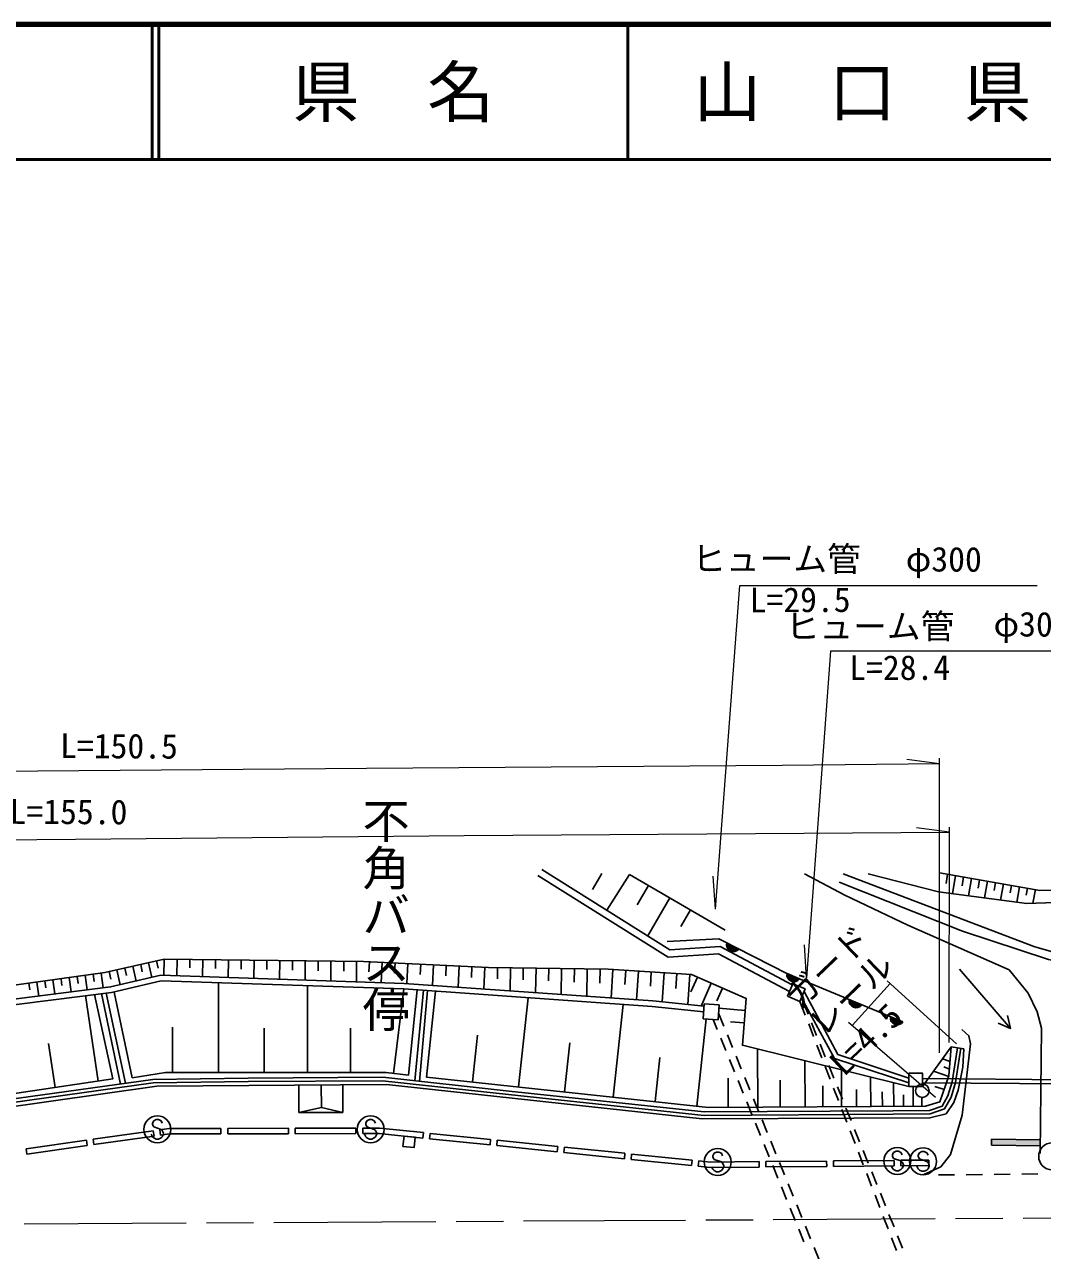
# Model space of a CAD drawing. Units: millimetres, scale not verified. Extents: x 40000 to 680000, y 20000 to 380000.
# Drawn here: x 288302 to 363716, y 289169 to 380000 of the extents above; entities that cross this region are included whole.
import ezdxf
from ezdxf.enums import TextEntityAlignment as Align

# ---------------------------------------------------------------- set-up
doc = ezdxf.new("R2010")
doc.units = ezdxf.units.MM
doc.header["$LTSCALE"] = 1000
doc.linetypes.add('CHAIN', pattern=[18.5, 12, -1.5, 3.5, -1.5])
for name, color, linetype, lineweight in [('M-BGD', 7, 'Continuous', 25), ('M-BMK', 2, 'CHAIN', 13), ('M-STR-HTXT', 7, 'Continuous', 13), ('M-STR-STRC', 7, 'Continuous', 25), ('M-TTL', 2, 'Continuous', 140), ('M-TTL-LINE', 7, 'Continuous', 50)]:
    doc.layers.add(name, color=color, linetype=linetype, lineweight=lineweight)
doc.layers.add('M-BMK-HTXT', color=7, linetype='Continuous')
doc.layers.add('M-TTL-TXT', color=7, linetype='Continuous')
doc.styles.add('@ＭＳ ゴシック', font='')
doc.styles.add('ＭＳ ゴシック', font='')
doc.styles.get('@ＭＳ ゴシック').set_extended_font_data('@MS Gothic')
doc.styles.get('ＭＳ ゴシック').set_extended_font_data('MS Gothic')

msp = doc.modelspace()

# ---------------------------------------------------------------- hatches: boundary and pattern name
at = {"layer": 'M-BGD'}
for points in [[(341220, 311505, -0.82183), (340336, 311954)], [(345706, 309302, -0.82183), (344791, 309683)], [(350321, 307378, -0.82183), (349406, 307759)], [(353382, 306102, -0.82183), (352467, 306483)]]:
    msp.add_hatch(color=256, dxfattribs=at).paths.add_polyline_path(points)
at = {"layer": 'M-STR-STRC'}
msp.add_hatch(color=256, dxfattribs=at).paths.add_polyline_path([(363564, 297378), (359945, 297414), (359941, 296964), (363560, 296928)])

# ---------------------------------------------------------------- linework, layer by layer
at = {"layer": 'M-BGD'}
for p, q in [((331078, 317096), (330373, 315919)), ((333115, 317030), (331449, 314371)), ((340209, 312904), (333115, 317030)), ((350796, 317070), (356020, 315735)), ((356690, 317053), (356569, 316366)), ((333699, 314785), (334527, 316209)), ((357281, 316949), (357043, 315601)), ((357872, 316845), (357756, 316191)), ((358462, 316741), (358234, 315445)), ((359053, 316637), (358944, 316016)), ((359644, 316533), (359425, 315289)), ((360235, 316430), (360132, 315841)), ((360826, 316326), (360616, 315133)), ((361417, 316222), (361319, 315666)), ((362008, 316118), (361807, 314977)), ((334477, 312474), (336113, 315286)), ((362599, 316014), (362507, 315490)), ((363190, 315910), (363012, 314896)), ((336925, 313166), (337641, 314397)), ((341220, 311505), (340336, 311954)), ((298657, 310751), (298616, 309549)), ((298657, 310751), (298636, 310150)), ((299593, 309516), (299607, 310740)), ((300549, 310107), (300556, 310729)), ((301492, 309453), (301506, 310719)), ((302449, 310065), (302456, 310708)), ((303392, 309389), (303406, 310697)), ((304349, 310022), (304356, 310687)), ((305291, 309326), (305306, 310676)), ((306248, 309980), (306256, 310665)), ((307190, 309262), (307206, 310655)), ((308148, 309937), (308156, 310644)), ((294690, 309278), (294565, 309830)), ((295398, 308861), (295151, 309962)), ((295859, 309545), (295736, 310094)), ((296567, 309133), (296321, 310225)), ((297029, 309813), (296907, 310357)), ((297736, 309405), (297492, 310489)), ((298199, 310080), (298078, 310620)), ((309090, 309199), (309106, 310633)), ((310048, 309895), (310056, 310623)), ((310989, 309135), (311006, 310612)), ((311947, 309852), (311956, 310601)), ((312889, 309072), (312906, 310591)), ((313818, 309803), (313855, 310563)), ((314731, 309010), (314804, 310518)), ((315717, 309725), (315753, 310472)), ((316630, 308939), (316702, 310426)), ((317614, 309626), (317651, 310380)), ((318526, 308806), (318600, 310335)), ((319511, 309514), (319549, 310289)), ((320422, 308672), (320497, 310243)), ((321408, 309401), (321446, 310198)), ((322318, 308538), (322395, 310152)), ((323334, 309299), (323345, 310129)), ((324271, 308401), (324295, 310116)), ((325233, 309219), (325245, 310103)), ((326170, 308267), (326195, 310091)), ((327132, 309139), (327144, 310078)), ((328068, 308133), (328094, 310065)), ((329031, 309059), (329044, 310052)), ((329966, 307999), (329994, 310039)), ((330930, 308979), (330944, 310026)), ((331755, 307873), (331893, 309995)), ((332772, 308870), (332841, 309933)), ((333650, 307740), (333789, 309871)), ((334668, 308741), (334737, 309809)), ((335544, 307583), (335685, 309747)), ((288696, 308483), (288628, 308976)), ((289366, 308022), (289222, 309058)), ((289886, 308636), (289816, 309141)), ((290557, 308173), (290410, 309224)), ((291077, 308789), (291005, 309307)), ((291747, 308323), (291599, 309390)), ((292267, 308943), (292193, 309472)), ((292938, 308474), (292787, 309555)), ((293457, 309096), (293382, 309638)), ((294129, 308625), (293976, 309721)), ((302666, 309006), (302666, 302350)), ((336561, 308585), (336633, 309685)), ((337435, 307385), (337581, 309624)), ((337671, 308333), (338147, 309422)), ((338423, 307282), (339164, 308977)), ((345706, 309302), (344791, 309683)), ((292822, 308049), (293755, 301714)), ((295417, 301502), (294017, 308200)), ((294351, 308242), (295787, 301553)), ((309261, 308786), (309260, 302349)), ((316407, 308547), (315637, 302282)), ((317210, 301739), (317848, 308445)), ((318165, 308423), (317566, 301699)), ((339585, 307655), (340003, 308610)), ((325607, 307898), (324895, 301286)), ((332645, 307402), (331906, 300532)), ((338656, 307432), (338590, 306334)), ((339754, 307366), (338656, 307432)), ((339688, 306268), (339754, 307366)), ((339739, 307118), (341690, 306960)), ((345752, 307624), (346144, 306613)), ((346349, 306673), (345860, 307884)), ((350321, 307378), (349406, 307759)), ((338807, 306321), (338112, 299864)), ((338590, 306334), (339688, 306268)), ((339324, 306290), (339626, 305550)), ((339718, 306759), (340116, 305784)), ((340607, 306109), (341614, 306027)), ((353382, 306102), (352467, 306483)), ((299261, 305708), (299261, 302350)), ((306061, 305631), (306061, 302350)), ((312451, 305631), (312451, 302349)), ((346397, 305961), (346758, 305028)), ((346986, 305097), (346611, 306024)), ((361348, 305626), (360425, 306003)), ((290085, 304510), (290566, 301244)), ((321872, 305128), (321498, 301652)), ((328707, 304557), (328315, 300918)), ((339890, 304902), (340268, 303976)), ((340380, 305136), (340758, 304210)), ((347011, 304375), (347372, 303443)), ((347623, 303521), (347248, 304448)), ((335371, 303471), (335019, 300197)), ((341022, 303562), (341400, 302636)), ((342596, 304103), (342622, 299792)), ((356954, 304255), (354818, 301309)), ((340532, 303328), (340910, 302402)), ((346105, 303229), (346125, 299813)), ((347625, 302790), (347986, 301858)), ((348260, 301945), (347885, 302872)), ((348816, 302554), (348833, 299829)), ((356314, 303373), (356869, 303182)), ((356411, 302765), (356824, 302608)), ((340428, 301929), (340441, 299779)), ((341175, 301754), (341552, 300828)), ((341665, 301988), (342043, 301062)), ((344278, 301783), (344290, 299802)), ((350983, 302015), (350996, 299842)), ((352691, 301589), (352701, 299853)), ((365614, 301823), (354818, 301912)), ((354818, 301582), (365614, 301511)), ((355649, 302454), (356769, 302065)), ((308622, 301413), (308622, 299396)), ((310294, 299757), (310282, 301425)), ((311892, 301436), (311892, 299396)), ((347442, 301361), (347451, 299821)), ((348239, 301205), (348600, 300273)), ((348897, 300369), (348523, 301296)), ((349928, 301095), (349935, 299836)), ((351849, 300914), (351856, 299848)), ((353417, 300711), (353422, 299857)), ((354125, 301309), (354133, 299861)), ((355754, 301319), (356429, 301084)), ((341817, 300180), (342195, 299254)), ((342307, 300414), (342685, 299488)), ((354772, 300506), (354776, 299865)), ((308622, 299396), (311892, 299396)), ((342949, 298840), (343327, 297914)), ((348853, 299620), (349214, 298687)), ((349534, 298793), (349160, 299720)), ((293380, 297407), (297841, 298035)), ((297841, 298035), (297897, 297638)), ((298332, 298104), (298387, 297708)), ((302857, 298209), (302858, 297809)), ((303357, 298210), (307857, 298220)), ((303357, 298210), (303358, 297810)), ((307857, 298220), (307858, 297820)), ((308357, 298221), (312857, 298231)), ((308357, 298221), (308358, 297821)), ((312857, 298231), (312858, 297831)), ((313357, 298232), (313358, 297832)), ((342459, 298606), (342837, 297680)), ((349467, 298035), (349828, 297102)), ((350171, 297217), (349797, 298144)), ((288429, 296710), (292890, 297338)), ((292890, 297338), (292945, 296942)), ((293380, 297407), (293436, 297011)), ((293436, 297011), (297897, 297638)), ((303358, 297810), (307858, 297820)), ((308358, 297821), (312858, 297831)), ((317860, 297899), (317820, 297501)), ((318355, 297848), (318314, 297451)), ((318314, 297451), (322793, 296991)), ((318355, 297848), (322834, 297389)), ((322834, 297389), (322793, 296991)), ((323329, 297338), (323288, 296940)), ((323329, 297338), (327808, 296878)), ((343101, 297032), (343479, 296106)), ((343592, 297266), (343969, 296340)), ((288429, 296710), (288485, 296314)), ((288485, 296314), (292945, 296942)), ((323288, 296940), (327767, 296480)), ((327808, 296878), (327767, 296480)), ((328303, 296827), (328262, 296429)), ((328262, 296429), (332741, 295969)), ((328303, 296827), (332782, 296367)), ((332782, 296367), (332741, 295969)), ((333276, 296317), (333236, 295919)), ((333276, 296317), (337756, 295857)), ((350081, 296449), (350443, 295517)), ((350808, 295640), (350434, 296568)), ((333236, 295919), (337715, 295459)), ((337756, 295857), (337715, 295459)), ((338250, 295806), (338209, 295408)), ((342726, 295752), (342730, 295352)), ((343226, 295757), (347726, 295798)), ((343226, 295757), (343230, 295357)), ((343230, 295357), (347730, 295398)), ((343744, 295458), (344121, 294532)), ((344234, 295692), (344612, 294766)), ((347726, 295798), (347730, 295398)), ((348226, 295802), (352726, 295843)), ((348226, 295802), (348230, 295402)), ((348230, 295402), (352730, 295443)), ((352726, 295843), (352730, 295443)), ((353226, 295848), (355296, 295866)), ((353226, 295848), (353230, 295448)), ((353230, 295448), (355299, 295466)), ((355299, 295466), (355296, 295866)), ((350696, 294864), (351057, 293932)), ((351445, 294064), (351071, 294991)), ((344386, 293884), (344764, 292958)), ((344876, 294118), (345254, 293192)), ((352082, 292488), (351708, 293415)), ((345518, 292544), (345896, 291618)), ((351310, 293279), (351671, 292347)), ((345028, 292310), (345406, 291384)), ((351924, 291694), (352285, 290761)), ((352719, 290912), (352345, 291839)), ((345670, 290736), (346048, 289810)), ((346161, 290970), (346538, 290044)), ((352538, 290109), (352899, 289176)), ((353356, 289336), (352982, 290263)), ((346803, 289396), (347181, 288470))]:
    msp.add_line(p, q, dxfattribs=at)
for points in [[(345179, 308852), (339834, 311679), (336112, 311449), (326617, 317399)], [(421564, 304862), (421041, 305041), (400059, 306761), (389535, 307687), (390107, 307962), (390411, 308197), (390476, 308383), (390407, 308580), (389904, 308800), (386235, 309155), (376544, 309349), (370883, 309723), (367848, 310329), (363151, 311658), (348942, 317085)], [(356099, 317157), (363522, 315852), (373453, 316082), (381964, 314908), (391865, 314661), (404233, 317564), (411060, 317577), (416822, 316970), (425315, 316395)], [(220426, 316149), (215582, 309179), (212547, 306445), (214075, 298222), (230232, 298242), (254228, 298350), (278239, 298530), (298110, 301340), (315109, 301459), (338504, 298919), (355380, 298996), (356581, 299303), (357148, 300130), (357476, 301036), (357828, 302746), (357895, 304116)], [(344974, 308358), (339718, 311138), (335974, 310907), (326334, 316947)], [(348665, 316449), (357794, 312834), (364155, 310739), (370705, 309357), (379793, 308012), (400484, 306138), (421564, 304370)], [(356020, 315735), (362550, 314879), (373030, 315258), (381727, 313772), (392113, 313551), (403324, 316033), (409215, 316828), (424953, 315429)], [(335908, 312060), (339748, 312253), (344871, 309650), (353382, 306102)], [(298657, 310751), (294247, 309759), (287529, 308823), (278786, 307722), (275934, 307419), (268378, 307007), (268640, 306419)], [(337704, 309616), (331552, 310017), (322674, 310139), (313403, 310585), (298657, 310751)], [(357561, 310001), (361348, 305626), (361120, 306580)], [(219884, 305810), (238084, 305714), (239083, 306103), (255435, 306082), (267490, 306032), (268640, 306419), (277897, 306426), (278603, 306661), (294679, 308694), (298390, 309557), (316428, 308954), (334842, 307656), (338646, 307259)], [(220065, 305401), (238159, 305306), (239160, 305696), (255434, 305675), (267556, 305624), (268707, 306012), (277963, 306019), (278693, 306262), (294751, 308293), (298430, 309148), (316407, 308547), (334807, 307250), (338622, 306852)], [(353818, 301309), (341481, 304380), (341761, 307842), (337704, 309616)], [(279843, 306407), (280589, 299774), (294844, 301875), (293497, 308134)], [(294932, 308316), (296284, 301970), (298757, 302350), (315092, 302349), (316747, 302146), (317381, 308478)], [(318746, 308382), (318072, 302021), (338982, 299770), (355048, 299867), (356117, 300187), (356785, 302109), (356954, 304255), (357895, 304116)], [(346057, 308359), (348566, 303683), (353818, 301928)], [(353818, 301587), (348313, 303394), (345860, 307884)], [(219177, 304880), (219428, 304371), (219116, 298815), (245348, 298865), (267243, 298968), (277891, 299060), (297811, 301835), (304872, 301946), (314838, 302000), (324196, 300968), (338658, 299432), (352664, 299517), (355350, 299534), (356291, 299868), (356712, 300629), (357021, 301675), (357430, 304184)], [(218851, 298564), (245349, 298614), (267244, 298717), (277910, 298809), (297830, 301584), (304875, 301695), (314825, 301749), (324169, 300718), (338646, 299181), (352666, 299265), (355394, 299283), (356464, 299663), (356945, 300531), (357267, 301619), (357679, 304148)], [(308622, 299396), (310294, 299757), (311892, 299396)], [(298332, 298104), (299024, 298201), (302857, 298209)], [(313357, 298232), (314595, 298235), (317860, 297899)], [(298387, 297708), (299052, 297801), (302858, 297809)], [(313358, 297832), (314575, 297834), (317820, 297501)], [(338209, 295408), (339075, 295319), (342730, 295352)], [(338250, 295806), (339094, 295719), (342726, 295752)]]:
    msp.add_lwpolyline(points, dxfattribs=at)
for points in [[(344828, 308008), (345752, 307624), (346135, 308548), (345212, 308931)], [(353818, 301309), (354818, 301309), (354818, 302309), (353818, 302309)], [(316419, 297645), (317248, 297560), (317170, 296800), (316341, 296885)]]:
    msp.add_lwpolyline(points, close=True, dxfattribs=at)
msp.add_circle((354818, 301004), 500, dxfattribs=at)
for centre, start, end in [((340822, 311817), 164.23725, 321.89544), ((345286, 309583), 168.53811, 326.1963), ((349901, 307659), 168.53811, 326.1963), ((352962, 306383), 168.53811, 326.1963)]:
    msp.add_arc(centre, 505, start, end, dxfattribs=at)
at = {"layer": 'M-BMK'}
msp.add_line((66281, 289900), (416869, 291871), dxfattribs=at)
at = {"layer": 'M-STR-HTXT'}
for p, q in [((356099, 325233), (353664, 325548)), ((356099, 303823), (356099, 325634)), ((356816, 320160), (354383, 320484)), ((356793, 304587), (356817, 320528)), ((339489, 314450), (339332, 316900)), ((346245, 309364), (346083, 311814)), ((349606, 305837), (352434, 308948)), ((357350, 304479), (352214, 309148)), ((355794, 300495), (349337, 306070))]:
    msp.add_line(p, q, dxfattribs=at)
for points in [[(339489, 314450), (341305, 338442), (363332, 338442)], [(369046, 333560), (348024, 333560), (346245, 309364)], [(356099, 325233), (344422, 325106), (313649, 324877), (274040, 324556), (245332, 324272), (212970, 324015)], [(212934, 319038), (260419, 319368), (292085, 319636), (320870, 319909), (356816, 320160)]]:
    msp.add_lwpolyline(points, dxfattribs=at)
at = {"layer": 'M-STR-STRC'}
for p, q in [((298057, 298871), (297876, 298780)), ((298239, 298871), (298057, 298871)), ((298421, 298780), (298239, 298871)), ((313849, 298871), (313667, 298780)), ((314031, 298871), (313849, 298871)), ((314213, 298780), (314031, 298871)), ((297876, 298780), (297785, 298598)), ((297785, 298598), (297785, 298507)), ((297785, 298507), (297876, 298325)), ((297876, 298325), (298421, 298143)), ((298512, 298598), (298421, 298780)), ((298421, 298143), (298512, 298052)), ((298512, 298052), (298603, 297871)), ((313667, 298780), (313576, 298598)), ((313576, 298598), (313576, 298507)), ((313576, 298507), (313667, 298325)), ((313667, 298325), (314213, 298143)), ((314303, 298598), (314213, 298780)), ((314213, 298143), (314303, 298052)), ((314303, 298052), (314394, 297871)), ((297785, 297598), (297694, 297780)), ((297876, 297507), (297785, 297598)), ((298057, 297416), (297876, 297507)), ((298239, 297416), (298057, 297416)), ((298421, 297507), (298239, 297416)), ((298512, 297598), (298421, 297507)), ((298603, 297780), (298512, 297598)), ((298603, 297871), (298603, 297780)), ((313576, 297598), (313485, 297780)), ((313667, 297507), (313576, 297598)), ((313849, 297416), (313667, 297507)), ((314031, 297416), (313849, 297416)), ((314213, 297507), (314031, 297416)), ((314303, 297598), (314213, 297507)), ((314394, 297780), (314303, 297598)), ((314394, 297871), (314394, 297780)), ((359941, 296964), (359945, 297414)), ((359945, 297414), (363564, 297378)), ((339385, 296367), (339294, 296185)), ((339294, 296185), (339294, 296094)), ((339567, 296458), (339385, 296367)), ((339748, 296458), (339567, 296458)), ((339930, 296367), (339748, 296458)), ((340021, 296185), (339930, 296367)), ((352689, 296440), (352598, 296258)), ((352598, 296258), (352598, 296168)), ((352598, 296168), (352689, 295986)), ((352871, 296531), (352689, 296440)), ((353052, 296531), (352871, 296531)), ((353234, 296440), (353052, 296531)), ((353325, 296258), (353234, 296440)), ((354600, 296404), (354509, 296222)), ((354509, 296222), (354509, 296131)), ((354509, 296131), (354600, 295949)), ((354782, 296494), (354600, 296404)), ((354963, 296494), (354782, 296494)), ((355145, 296404), (354963, 296494)), ((355236, 296222), (355145, 296404)), ((359941, 296964), (363560, 296928)), ((339294, 295185), (339203, 295367)), ((339294, 296094), (339385, 295912)), ((339385, 295912), (339930, 295730)), ((339930, 295730), (340021, 295640)), ((340021, 295640), (340112, 295458)), ((340112, 295367), (340021, 295185)), ((340112, 295458), (340112, 295367)), ((352598, 295258), (352507, 295440)), ((352689, 295168), (352598, 295258)), ((352689, 295986), (353234, 295804)), ((353234, 295804), (353325, 295713)), ((353325, 295258), (353234, 295168)), ((353325, 295713), (353416, 295531)), ((353416, 295440), (353325, 295258)), ((353416, 295531), (353416, 295440)), ((354509, 295222), (354418, 295404)), ((354600, 295131), (354509, 295222)), ((354600, 295949), (355145, 295767)), ((355145, 295767), (355236, 295676)), ((355236, 295222), (355145, 295131)), ((355236, 295676), (355327, 295494)), ((355327, 295404), (355236, 295222)), ((355327, 295494), (355327, 295404)), ((339385, 295094), (339294, 295185)), ((339567, 295003), (339385, 295094)), ((339748, 295003), (339567, 295003)), ((339930, 295094), (339748, 295003)), ((340021, 295185), (339930, 295094)), ((352871, 295077), (352689, 295168)), ((353052, 295077), (352871, 295077)), ((353234, 295168), (353052, 295077)), ((354782, 295040), (354600, 295131)), ((354963, 295040), (354782, 295040)), ((355145, 295131), (354963, 295040)), ((356018, 294763), (357209, 294775)), ((358072, 294784), (359262, 294797)), ((360126, 294805), (361316, 294818)), ((362179, 294826), (363369, 294839))]:
    msp.add_line(p, q, dxfattribs=at)
for points in [[(346091, 317077), (349062, 315486), (353753, 313270), (361244, 309966), (362655, 308242), (363335, 306856), (363648, 305629), (363554, 296344)], [(354930, 294792), (356178, 295372), (356900, 296268), (357779, 299189), (358396, 304485), (358272, 305083), (357745, 305539)]]:
    msp.add_lwpolyline(points, dxfattribs=at)
for centre in [(298148, 298143), (313940, 298143), (364435, 296139), (339658, 295730), (352961, 295804), (354873, 295767)]:
    msp.add_circle(centre, 1000, dxfattribs=at)
at = {"layer": 'M-TTL'}
msp.add_line((680000, 380000), (40000, 380000), dxfattribs=at)
at = {"layer": 'M-TTL-LINE'}
for p, q in [((297750, 380000), (297750, 370000)), ((298250, 380000), (298250, 370000)), ((333000, 380000), (333000, 370000)), ((40000, 370000), (680000, 370000))]:
    msp.add_line(p, q, dxfattribs=at)

# ---------------------------------------------------------------- texts
at = {"layer": 'M-BMK-HTXT', "style": '@ＭＳ ゴシック'}
msp.add_text('不角バス停', height=2566, rotation=270, dxfattribs=at).set_placement((312995, 322786), align=Align.BOTTOM_LEFT)
at = {"layer": 'M-STR-HTXT', "style": 'ＭＳ ゴシック'}
for s, rotation, p in [('ヒューム管', 359.896, (337757, 338956)), ('φ300', 359.727, (353580, 338934)), ('L=29.5', 0.208, (342024, 335902)), ('φ300', 359.702, (360085, 334121)), ('L=28.4', 0.177, (349404, 330876)), ('L=150.5', 359.711, (290929, 325101)), ('L=155.0', 359.725, (287189, 320232)), ('ガード', 43.972, (346105, 306500)), ('レール', 43.972, (347839, 304501)), ('L=4.5', 43.972, (349387, 301601))]:
    msp.add_text(s, height=1833, rotation=rotation, dxfattribs=at).set_placement(p, align=Align.BOTTOM_LEFT)
msp.add_text('ヒューム管', height=1833, dxfattribs=at).set_placement((344688, 333945), align=Align.BOTTOM_LEFT)
at = {"layer": 'M-TTL-TXT', "style": 'ＭＳ ゴシック'}
for s, p in [('県\u3000名', (315625, 375000)), ('山\u3000口\u3000県', (350375, 375000))]:
    msp.add_text(s, height=3666, dxfattribs=at).set_placement(p, align=Align.MIDDLE_CENTER)

doc.saveas('drawing.dxf')
